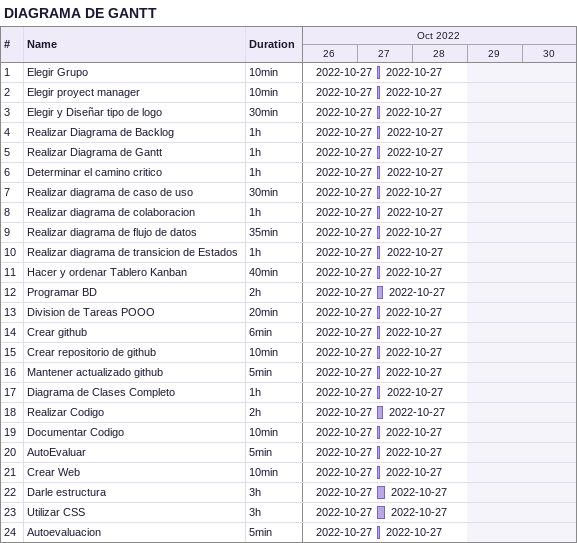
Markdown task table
DIAGRAMA DE GANTT

| ID | Task | Duration | Start | Finish |
|---|---|---|---|---|
| 1 | Elegir Grupo | 10min | 2022-10-27 | 2022-10-27 |
| 2 | Elegir proyect manager | 10min | 2022-10-27 | 2022-10-27 |
| 3 | Elegir y Diseñar tipo de logo | 30min | 2022-10-27 | 2022-10-27 |
| 4 | Realizar Diagrama de Backlog | 1h | 2022-10-27 | 2022-10-27 |
| 5 | Realizar Diagrama de Gantt | 1h | 2022-10-27 | 2022-10-27 |
| 6 | Determinar el camino critico | 1h | 2022-10-27 | 2022-10-27 |
| 7 | Realizar diagrama de caso de uso | 30min | 2022-10-27 | 2022-10-27 |
| 8 | Realizar diagrama de colaboracion | 1h | 2022-10-27 | 2022-10-27 |
| 9 | Realizar diagrama de flujo de datos | 35min | 2022-10-27 | 2022-10-27 |
| 10 | Realizar diagrama de transicion de Estados | 1h | 2022-10-27 | 2022-10-27 |
| 11 | Hacer y ordenar Tablero Kanban | 40min | 2022-10-27 | 2022-10-27 |
| 12 | Programar BD | 2h | 2022-10-27 | 2022-10-27 |
| 13 | Division de Tareas POOO | 20min | 2022-10-27 | 2022-10-27 |
| 14 | Crear github | 6min | 2022-10-27 | 2022-10-27 |
| 15 | Crear repositorio de github | 10min | 2022-10-27 | 2022-10-27 |
| 16 | Mantener actualizado github | 5min | 2022-10-27 | 2022-10-27 |
| 17 | Diagrama de Clases Completo | 1h | 2022-10-27 | 2022-10-27 |
| 18 | Realizar Codigo | 2h | 2022-10-27 | 2022-10-27 |
| 19 | Documentar Codigo | 10min | 2022-10-27 | 2022-10-27 |
| 20 | AutoEvaluar | 5min | 2022-10-27 | 2022-10-27 |
| 21 | Crear Web | 10min | 2022-10-27 | 2022-10-27 |
| 22 | Darle estructura | 3h | 2022-10-27 | 2022-10-27 |
| 23 | Utilizar CSS | 3h | 2022-10-27 | 2022-10-27 |
| 24 | Autoevaluacion | 5min | 2022-10-27 | 2022-10-27 |
